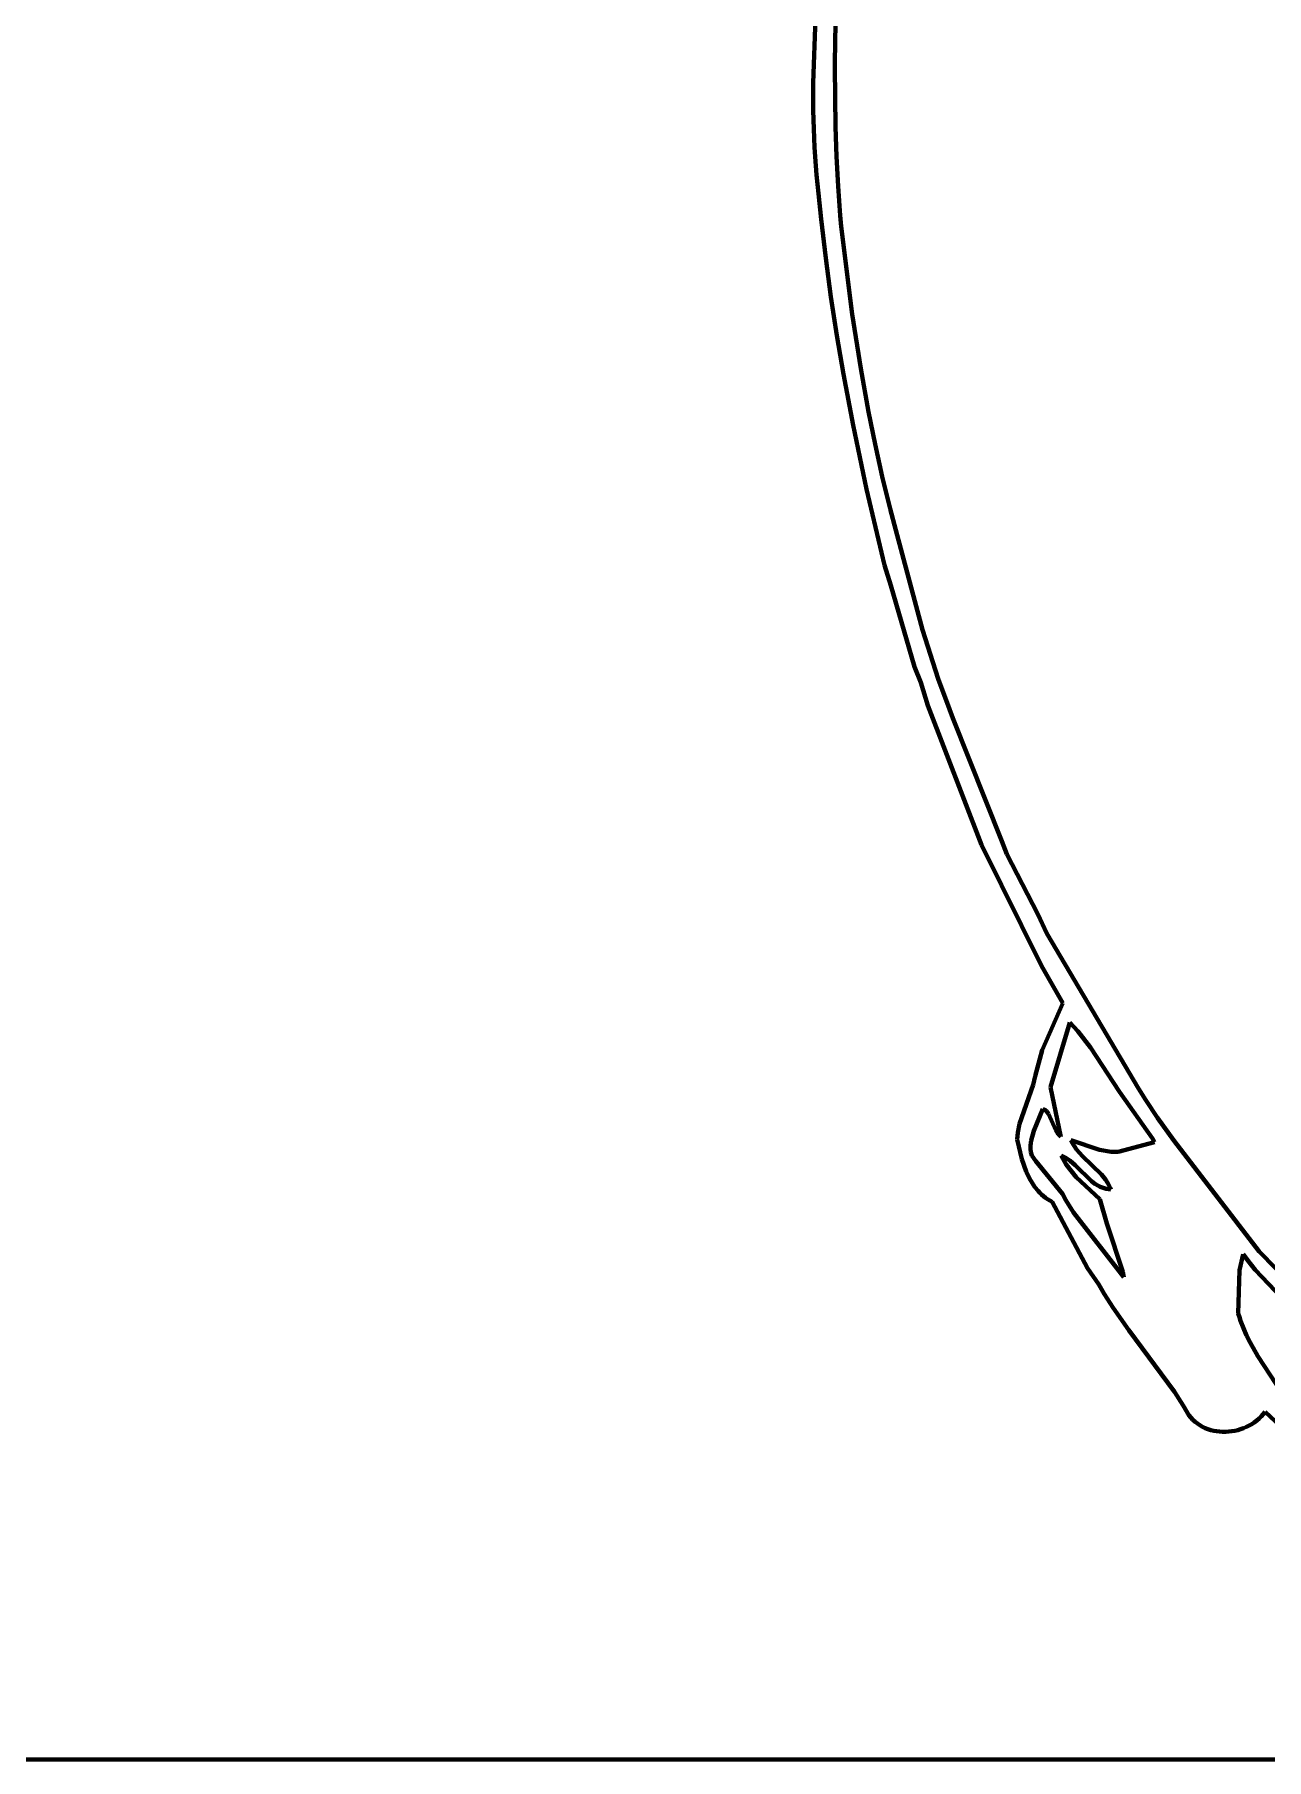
# Model space of a CAD drawing. Header units: millimetres. Extents: x 0 to 15.3, y 0 to 17.7.
# Drawn here: x 5.677 to 8.933, y 0 to 4.561 of the extents above; entities that cross this region are included whole.
import ezdxf

# ---------------------------------------------------------------- set-up
doc = ezdxf.new("R2010")
doc.units = ezdxf.units.MM
doc.layers.add('color#0a0a0aff', color=7, linetype='CONTINUOUS', lineweight=100)
doc.layers.add('color#ffffffff', color=7, linetype='CONTINUOUS', lineweight=100)

msp = doc.modelspace()

# ---------------------------------------------------------------- linework, layer by layer
at = {"layer": 'color#0a0a0aff'}
for p, q in [((7.7956, 4.6303), (7.7934, 4.5519)), ((7.7352, 4.4327), (7.7406, 4.6033)), ((7.7934, 4.5519), (7.7924, 4.4735)), ((7.7924, 4.4735), (7.7927, 4.395)), ((7.7352, 4.3596), (7.7352, 4.4327)), ((7.7927, 4.395), (7.7941, 4.3166)), ((7.7363, 4.3109), (7.7352, 4.3596)), ((7.7384, 4.2622), (7.7363, 4.3109)), ((7.7941, 4.3166), (7.7968, 4.2383)), ((7.7417, 4.2135), (7.7384, 4.2622)), ((7.7438, 4.1892), (7.7417, 4.2135)), ((7.7968, 4.2383), (7.8008, 4.16)), ((7.7462, 4.1649), (7.7438, 4.1892)), ((7.749, 4.1406), (7.7462, 4.1649)), ((7.8008, 4.16), (7.8059, 4.0817)), ((7.756, 4.072), (7.749, 4.1406)), ((7.7681, 3.9694), (7.756, 4.072)), ((7.8059, 4.0817), (7.8091, 4.0528)), ((7.8091, 4.0528), (7.8383, 3.8215)), ((7.782, 3.8669), (7.7681, 3.9694)), ((7.7977, 3.7647), (7.782, 3.8669)), ((7.8383, 3.8215), (7.8606, 3.6775)), ((7.8151, 3.6628), (7.7977, 3.7647)), ((7.8406, 3.5273), (7.8151, 3.6628)), ((7.8606, 3.6775), (7.8812, 3.5628)), ((7.8812, 3.5628), (7.8985, 3.4771)), ((7.8761, 3.3587), (7.8406, 3.5273)), ((7.8985, 3.4771), (7.9174, 3.3917)), ((7.9174, 3.3917), (7.9381, 3.3068)), ((7.9232, 3.1573), (7.8761, 3.3587)), ((7.9381, 3.3068), (7.953, 3.2504)), ((7.953, 3.2504), (8.0236, 2.9869)), ((7.9399, 3.1039), (7.9232, 3.1573)), ((8.0027, 2.8887), (7.9399, 3.1039)), ((8.0236, 2.9869), (8.0654, 2.857)), ((8.0193, 2.847), (8.0027, 2.8887)), ((8.0379, 2.7865), (8.0193, 2.847)), ((8.0654, 2.857), (8.0956, 2.7773)), ((8.1801, 2.4178), (8.0379, 2.7865)), ((8.0956, 2.7773), (8.1037, 2.7527)), ((8.1037, 2.7527), (8.2332, 2.4283)), ((8.338, 2.0981), (8.1801, 2.4178)), ((8.2332, 2.4283), (8.2471, 2.3934)), ((8.2471, 2.3934), (8.329, 2.235)), ((8.329, 2.235), (8.3521, 2.1835)), ((8.3521, 2.1835), (8.5948, 1.7744)), ((8.3945, 1.9995), (8.338, 2.0981)), ((8.3405, 1.8755), (8.3945, 1.9995)), ((8.4134, 1.9486), (8.3626, 1.7775)), ((8.4348, 1.9259), (8.4134, 1.9486)), ((8.4679, 1.8826), (8.4348, 1.9259)), ((8.3214, 1.8068), (8.3405, 1.8755)), ((8.5446, 1.7648), (8.4679, 1.8826)), ((8.2806, 1.6807), (8.316, 1.7834)), ((8.316, 1.7834), (8.3214, 1.8068)), ((8.3626, 1.7775), (8.3893, 1.6466)), ((8.6314, 1.6415), (8.5446, 1.7648)), ((8.5948, 1.7744), (8.6144, 1.743)), ((8.6144, 1.743), (8.645, 1.6967)), ((8.3421, 1.7206), (8.318, 1.6623)), ((8.3471, 1.7177), (8.3421, 1.7206)), ((8.3515, 1.714), (8.3471, 1.7177)), ((8.3568, 1.7073), (8.3515, 1.714)), ((8.3761, 1.6639), (8.3568, 1.7073)), ((8.645, 1.6967), (8.6879, 1.6364)), ((8.274, 1.6393), (8.2757, 1.6573)), ((8.2757, 1.6573), (8.2806, 1.6807)), ((8.318, 1.6623), (8.3107, 1.6366)), ((8.3828, 1.6533), (8.3761, 1.6639)), ((8.3869, 1.6487), (8.3828, 1.6533)), ((8.3893, 1.6466), (8.3869, 1.6487)), ((8.2866, 1.5872), (8.274, 1.6393)), ((8.3107, 1.6366), (8.3092, 1.6235)), ((8.3092, 1.6235), (8.3093, 1.6147)), ((8.3093, 1.6147), (8.3105, 1.6058)), ((8.3105, 1.6058), (8.3127, 1.5968)), ((8.3127, 1.5968), (8.3233, 1.5823)), ((8.4038, 1.5731), (8.3908, 1.5967)), ((8.3908, 1.5967), (8.3959, 1.5944)), ((8.4184, 1.6322), (8.4158, 1.6376)), ((8.4158, 1.6376), (8.4921, 1.6118)), ((8.4243, 1.6221), (8.4184, 1.6322)), ((8.4311, 1.6126), (8.4243, 1.6221)), ((8.4466, 1.5952), (8.4311, 1.6126)), ((8.4921, 1.6118), (8.5229, 1.6067)), ((8.5229, 1.6067), (8.5409, 1.6069)), ((8.5409, 1.6069), (8.6372, 1.6319)), ((8.6372, 1.6319), (8.6314, 1.6415)), ((8.6879, 1.6364), (8.9138, 1.3432)), ((8.298, 1.5548), (8.2866, 1.5872)), ((8.3067, 1.5362), (8.298, 1.5548)), ((8.3233, 1.5823), (8.3937, 1.4951)), ((8.3959, 1.5944), (8.4008, 1.5919)), ((8.4008, 1.5919), (8.4055, 1.589)), ((8.4297, 1.5393), (8.4038, 1.5731)), ((8.4055, 1.589), (8.4144, 1.5826)), ((8.4144, 1.5826), (8.427, 1.5717)), ((8.427, 1.5717), (8.4708, 1.5287)), ((8.4969, 1.5465), (8.4466, 1.5952)), ((8.3134, 1.5245), (8.3067, 1.5362)), ((8.3209, 1.5134), (8.3134, 1.5245)), ((8.3293, 1.5031), (8.3209, 1.5134)), ((8.4929, 1.4814), (8.4297, 1.5393)), ((8.4708, 1.5287), (8.4796, 1.5222)), ((8.4796, 1.5222), (8.4888, 1.5166)), ((8.4888, 1.5166), (8.4937, 1.5142)), ((8.4937, 1.5142), (8.4988, 1.5121)), ((8.5077, 1.533), (8.4969, 1.5465)), ((8.4988, 1.5121), (8.5041, 1.5104)), ((8.5041, 1.5104), (8.5096, 1.509)), ((8.5139, 1.5233), (8.5077, 1.533)), ((8.5096, 1.509), (8.5153, 1.508)), ((8.5166, 1.5182), (8.5139, 1.5233)), ((8.5153, 1.508), (8.5213, 1.5074)), ((8.5191, 1.5129), (8.5166, 1.5182)), ((8.5213, 1.5074), (8.5191, 1.5129)), ((8.3338, 1.4983), (8.3293, 1.5031)), ((8.3386, 1.4937), (8.3338, 1.4983)), ((8.3436, 1.4893), (8.3386, 1.4937)), ((8.3488, 1.4852), (8.3436, 1.4893)), ((8.3544, 1.4814), (8.3488, 1.4852)), ((8.3602, 1.4779), (8.3544, 1.4814)), ((8.3662, 1.4747), (8.3602, 1.4779)), ((8.4604, 1.2992), (8.3662, 1.4747)), ((8.3937, 1.4951), (8.4029, 1.4786)), ((8.4029, 1.4786), (8.423, 1.4465)), ((8.5113, 1.4169), (8.4929, 1.4814)), ((8.423, 1.4465), (8.5563, 1.2748)), ((8.5533, 1.2895), (8.5113, 1.4169)), ((8.8715, 1.3361), (8.8614, 1.2938)), ((8.8836, 1.3192), (8.8715, 1.3361)), ((8.9138, 1.3432), (9.1306, 1.1216)), ((8.4895, 1.256), (8.4604, 1.2992)), ((8.5563, 1.2748), (8.5533, 1.2895)), ((8.8614, 1.2938), (8.8582, 1.1795)), ((8.9029, 1.2948), (8.8836, 1.3192)), ((9.01, 1.1824), (8.9029, 1.2948)), ((8.5041, 1.2309), (8.4895, 1.256)), ((8.5275, 1.1943), (8.5041, 1.2309)), ((8.5692, 1.1352), (8.5275, 1.1943)), ((8.8582, 1.1795), (8.8613, 1.1694)), ((8.8613, 1.1694), (8.8646, 1.1595)), ((8.8646, 1.1595), (8.8721, 1.1401)), ((8.6895, 0.9721), (8.5692, 1.1352)), ((8.8721, 1.1401), (8.8805, 1.1211)), ((8.8805, 1.1211), (8.8897, 1.1025)), ((8.8897, 1.1025), (8.9102, 1.0664)), ((8.9102, 1.0664), (9.0068, 0.9179)), ((8.713, 0.9356), (8.6895, 0.9721)), ((8.7277, 0.9107), (8.713, 0.9356)), ((8.9245, 0.9128), (8.9191, 0.9068)), ((8.9294, 0.9191), (8.9245, 0.9128)), ((8.9965, 0.8569), (8.9294, 0.9191)), ((8.7328, 0.9042), (8.7277, 0.9107)), ((8.7384, 0.8983), (8.7328, 0.9042)), ((8.7443, 0.8928), (8.7384, 0.8983)), ((8.7505, 0.8879), (8.7443, 0.8928)), ((8.7571, 0.8836), (8.7505, 0.8879)), ((8.7639, 0.8797), (8.7571, 0.8836)), ((8.771, 0.8763), (8.7639, 0.8797)), ((8.7783, 0.8735), (8.771, 0.8763)), ((8.7859, 0.8711), (8.7783, 0.8735)), ((8.7935, 0.8692), (8.7859, 0.8711)), ((8.8013, 0.8678), (8.7935, 0.8692)), ((8.8092, 0.8669), (8.8013, 0.8678)), ((8.8172, 0.8664), (8.8092, 0.8669)), ((8.8332, 0.8669), (8.8252, 0.8665)), ((8.8412, 0.8679), (8.8332, 0.8669)), ((8.8492, 0.8693), (8.8412, 0.8679)), ((8.8571, 0.8711), (8.8492, 0.8693)), ((8.8648, 0.8734), (8.8571, 0.8711)), ((8.8724, 0.8761), (8.8648, 0.8734)), ((8.8798, 0.8792), (8.8724, 0.8761)), ((8.8871, 0.8828), (8.8798, 0.8792)), ((8.8941, 0.8868), (8.8871, 0.8828)), ((8.9008, 0.8912), (8.8941, 0.8868)), ((8.9072, 0.896), (8.9008, 0.8912)), ((8.9134, 0.9012), (8.9072, 0.896)), ((8.9191, 0.9068), (8.9134, 0.9012)), ((8.8252, 0.8665), (8.8172, 0.8664))]:
    msp.add_line(p, q, dxfattribs=at)
at = {"layer": 'color#ffffffff'}
for p, q in [((7.7934, 4.5519), (7.7956, 4.6303)), ((7.7406, 4.6033), (7.7352, 4.4327)), ((7.7924, 4.4735), (7.7934, 4.5519)), ((7.7927, 4.395), (7.7924, 4.4735)), ((7.7352, 4.4327), (7.7352, 4.3596)), ((7.7941, 4.3166), (7.7927, 4.395)), ((7.7352, 4.3596), (7.7363, 4.3109)), ((7.7363, 4.3109), (7.7384, 4.2622)), ((7.7968, 4.2383), (7.7941, 4.3166)), ((7.7384, 4.2622), (7.7417, 4.2135)), ((7.7417, 4.2135), (7.7438, 4.1892)), ((7.8008, 4.16), (7.7968, 4.2383)), ((7.7438, 4.1892), (7.7462, 4.1649)), ((7.7462, 4.1649), (7.749, 4.1406)), ((7.8059, 4.0817), (7.8008, 4.16)), ((7.749, 4.1406), (7.756, 4.072)), ((7.756, 4.072), (7.7681, 3.9694)), ((7.8091, 4.0528), (7.8059, 4.0817)), ((7.8383, 3.8215), (7.8091, 4.0528)), ((7.7681, 3.9694), (7.782, 3.8669)), ((7.782, 3.8669), (7.7977, 3.7647)), ((7.8606, 3.6775), (7.8383, 3.8215)), ((7.7977, 3.7647), (7.8151, 3.6628)), ((7.8151, 3.6628), (7.8406, 3.5273)), ((7.8812, 3.5628), (7.8606, 3.6775)), ((7.8985, 3.4771), (7.8812, 3.5628)), ((7.8406, 3.5273), (7.8761, 3.3587)), ((7.9174, 3.3917), (7.8985, 3.4771)), ((7.9381, 3.3068), (7.9174, 3.3917)), ((7.8761, 3.3587), (7.9232, 3.1573)), ((7.953, 3.2504), (7.9381, 3.3068)), ((8.0236, 2.9869), (7.953, 3.2504)), ((7.9232, 3.1573), (7.9399, 3.1039)), ((7.9399, 3.1039), (8.0027, 2.8887)), ((8.0654, 2.857), (8.0236, 2.9869)), ((8.0027, 2.8887), (8.0193, 2.847)), ((8.0193, 2.847), (8.0379, 2.7865)), ((8.0956, 2.7773), (8.0654, 2.857)), ((8.0379, 2.7865), (8.1801, 2.4178)), ((8.1037, 2.7527), (8.0956, 2.7773)), ((8.2332, 2.4283), (8.1037, 2.7527)), ((8.1801, 2.4178), (8.338, 2.0981)), ((8.2471, 2.3934), (8.2332, 2.4283)), ((8.329, 2.235), (8.2471, 2.3934)), ((8.3521, 2.1835), (8.329, 2.235)), ((8.5948, 1.7744), (8.3521, 2.1835)), ((8.338, 2.0981), (8.3945, 1.9995)), ((8.3945, 1.9995), (8.3405, 1.8755)), ((8.3626, 1.7775), (8.4134, 1.9486)), ((8.4134, 1.9486), (8.4348, 1.9259)), ((8.4348, 1.9259), (8.4679, 1.8826)), ((8.3405, 1.8755), (8.3214, 1.8068)), ((8.4679, 1.8826), (8.5446, 1.7648)), ((8.316, 1.7834), (8.2806, 1.6807)), ((8.3214, 1.8068), (8.316, 1.7834)), ((8.3893, 1.6466), (8.3626, 1.7775)), ((8.5446, 1.7648), (8.6314, 1.6415)), ((8.6144, 1.743), (8.5948, 1.7744)), ((8.645, 1.6967), (8.6144, 1.743)), ((8.318, 1.6623), (8.3421, 1.7206)), ((8.3421, 1.7206), (8.3471, 1.7177)), ((8.3471, 1.7177), (8.3515, 1.714)), ((8.3515, 1.714), (8.3568, 1.7073)), ((8.3568, 1.7073), (8.3761, 1.6639)), ((8.6879, 1.6364), (8.645, 1.6967)), ((8.2757, 1.6573), (8.274, 1.6393)), ((8.2806, 1.6807), (8.2757, 1.6573)), ((8.3107, 1.6366), (8.318, 1.6623)), ((8.3761, 1.6639), (8.3828, 1.6533)), ((8.3828, 1.6533), (8.3869, 1.6487)), ((8.3869, 1.6487), (8.3893, 1.6466)), ((8.274, 1.6393), (8.2866, 1.5872)), ((8.3092, 1.6235), (8.3107, 1.6366)), ((8.3093, 1.6147), (8.3092, 1.6235)), ((8.3105, 1.6058), (8.3093, 1.6147)), ((8.3127, 1.5968), (8.3105, 1.6058)), ((8.3233, 1.5823), (8.3127, 1.5968)), ((8.3959, 1.5944), (8.3908, 1.5967)), ((8.3908, 1.5967), (8.4038, 1.5731)), ((8.4921, 1.6118), (8.4158, 1.6376)), ((8.4158, 1.6376), (8.4184, 1.6322)), ((8.4184, 1.6322), (8.4243, 1.6221)), ((8.4243, 1.6221), (8.4311, 1.6126)), ((8.4311, 1.6126), (8.4466, 1.5952)), ((8.5229, 1.6067), (8.4921, 1.6118)), ((8.5409, 1.6069), (8.5229, 1.6067)), ((8.6372, 1.6319), (8.5409, 1.6069)), ((8.6314, 1.6415), (8.6372, 1.6319)), ((8.9138, 1.3432), (8.6879, 1.6364)), ((8.2866, 1.5872), (8.298, 1.5548)), ((8.298, 1.5548), (8.3067, 1.5362)), ((8.3937, 1.4951), (8.3233, 1.5823)), ((8.4008, 1.5919), (8.3959, 1.5944)), ((8.4055, 1.589), (8.4008, 1.5919)), ((8.4038, 1.5731), (8.4297, 1.5393)), ((8.4144, 1.5826), (8.4055, 1.589)), ((8.427, 1.5717), (8.4144, 1.5826)), ((8.4708, 1.5287), (8.427, 1.5717)), ((8.4466, 1.5952), (8.4969, 1.5465)), ((8.3067, 1.5362), (8.3134, 1.5245)), ((8.3134, 1.5245), (8.3209, 1.5134)), ((8.3209, 1.5134), (8.3293, 1.5031)), ((8.4297, 1.5393), (8.4929, 1.4814)), ((8.4796, 1.5222), (8.4708, 1.5287)), ((8.4888, 1.5166), (8.4796, 1.5222)), ((8.4937, 1.5142), (8.4888, 1.5166)), ((8.4988, 1.5121), (8.4937, 1.5142)), ((8.4969, 1.5465), (8.5077, 1.533)), ((8.5041, 1.5104), (8.4988, 1.5121)), ((8.5096, 1.509), (8.5041, 1.5104)), ((8.5077, 1.533), (8.5139, 1.5233)), ((8.5153, 1.508), (8.5096, 1.509)), ((8.5139, 1.5233), (8.5166, 1.5182)), ((8.5213, 1.5074), (8.5153, 1.508)), ((8.5166, 1.5182), (8.5191, 1.5129)), ((8.5191, 1.5129), (8.5213, 1.5074)), ((8.3293, 1.5031), (8.3338, 1.4983)), ((8.3338, 1.4983), (8.3386, 1.4937)), ((8.3386, 1.4937), (8.3436, 1.4893)), ((8.3436, 1.4893), (8.3488, 1.4852)), ((8.3488, 1.4852), (8.3544, 1.4814)), ((8.3544, 1.4814), (8.3602, 1.4779)), ((8.3602, 1.4779), (8.3662, 1.4747)), ((8.3662, 1.4747), (8.4604, 1.2992)), ((8.4029, 1.4786), (8.3937, 1.4951)), ((8.423, 1.4465), (8.4029, 1.4786)), ((8.4929, 1.4814), (8.5113, 1.4169)), ((8.5563, 1.2748), (8.423, 1.4465)), ((8.5113, 1.4169), (8.5533, 1.2895)), ((8.8614, 1.2938), (8.8715, 1.3361)), ((8.8715, 1.3361), (8.8836, 1.3192)), ((9.1306, 1.1216), (8.9138, 1.3432)), ((8.4604, 1.2992), (8.4895, 1.256)), ((8.5533, 1.2895), (8.5563, 1.2748)), ((8.8582, 1.1795), (8.8614, 1.2938)), ((8.8836, 1.3192), (8.9029, 1.2948)), ((8.9029, 1.2948), (9.01, 1.1824)), ((8.4895, 1.256), (8.5041, 1.2309)), ((8.5041, 1.2309), (8.5275, 1.1943)), ((8.5275, 1.1943), (8.5692, 1.1352)), ((8.8613, 1.1694), (8.8582, 1.1795)), ((8.8646, 1.1595), (8.8613, 1.1694)), ((8.8721, 1.1401), (8.8646, 1.1595)), ((8.5692, 1.1352), (8.6895, 0.9721)), ((8.8805, 1.1211), (8.8721, 1.1401)), ((8.8897, 1.1025), (8.8805, 1.1211)), ((8.9102, 1.0664), (8.8897, 1.1025)), ((9.0068, 0.9179), (8.9102, 1.0664)), ((8.6895, 0.9721), (8.713, 0.9356)), ((8.713, 0.9356), (8.7277, 0.9107)), ((8.9191, 0.9068), (8.9245, 0.9128)), ((8.9245, 0.9128), (8.9294, 0.9191)), ((8.9294, 0.9191), (8.9965, 0.8569)), ((8.7277, 0.9107), (8.7328, 0.9042)), ((8.7328, 0.9042), (8.7384, 0.8983)), ((8.7384, 0.8983), (8.7443, 0.8928)), ((8.7443, 0.8928), (8.7505, 0.8879)), ((8.7505, 0.8879), (8.7571, 0.8836)), ((8.7571, 0.8836), (8.7639, 0.8797)), ((8.7639, 0.8797), (8.771, 0.8763)), ((8.771, 0.8763), (8.7783, 0.8735)), ((8.7783, 0.8735), (8.7859, 0.8711)), ((8.7859, 0.8711), (8.7935, 0.8692)), ((8.7935, 0.8692), (8.8013, 0.8678)), ((8.8013, 0.8678), (8.8092, 0.8669)), ((8.8092, 0.8669), (8.8172, 0.8664)), ((8.8252, 0.8665), (8.8332, 0.8669)), ((8.8332, 0.8669), (8.8412, 0.8679)), ((8.8412, 0.8679), (8.8492, 0.8693)), ((8.8492, 0.8693), (8.8571, 0.8711)), ((8.8571, 0.8711), (8.8648, 0.8734)), ((8.8648, 0.8734), (8.8724, 0.8761)), ((8.8724, 0.8761), (8.8798, 0.8792)), ((8.8798, 0.8792), (8.8871, 0.8828)), ((8.8871, 0.8828), (8.8941, 0.8868)), ((8.8941, 0.8868), (8.9008, 0.8912)), ((8.9008, 0.8912), (8.9072, 0.896)), ((8.9072, 0.896), (8.9134, 0.9012)), ((8.9134, 0.9012), (8.9191, 0.9068)), ((8.8172, 0.8664), (8.8252, 0.8665)), ((15.2917, 0), (0, 0))]:
    msp.add_line(p, q, dxfattribs=at)

doc.saveas('drawing.dxf')
